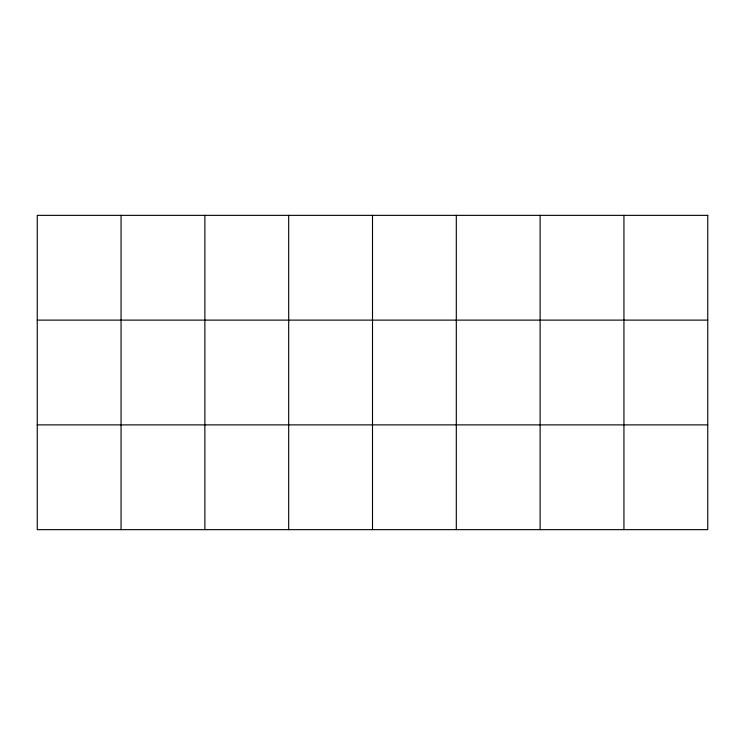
<?xml version="1.0" encoding="UTF-8"?>
<svg xmlns="http://www.w3.org/2000/svg" width="745" height="745" viewBox="0 0 745 745"><rect width="100%" height="100%" fill="white"/><g stroke="black" fill="none" stroke-linecap="round" stroke-linejoin="round"><path stroke-width="1.12" d="M37.25 320.117L707.75 320.117M37.25 424.883L707.75 424.883M623.938 215.352L623.938 529.648M540.125 215.352L540.125 529.648M456.312 215.352L456.312 529.648M372.5 215.352L372.5 529.648M288.688 215.352L288.688 529.648M204.875 215.352L204.875 529.648M121.062 215.352L121.062 529.648M707.75 215.352L37.25 215.352L37.25 529.648L707.75 529.648L707.75 215.352"/></g></svg>
